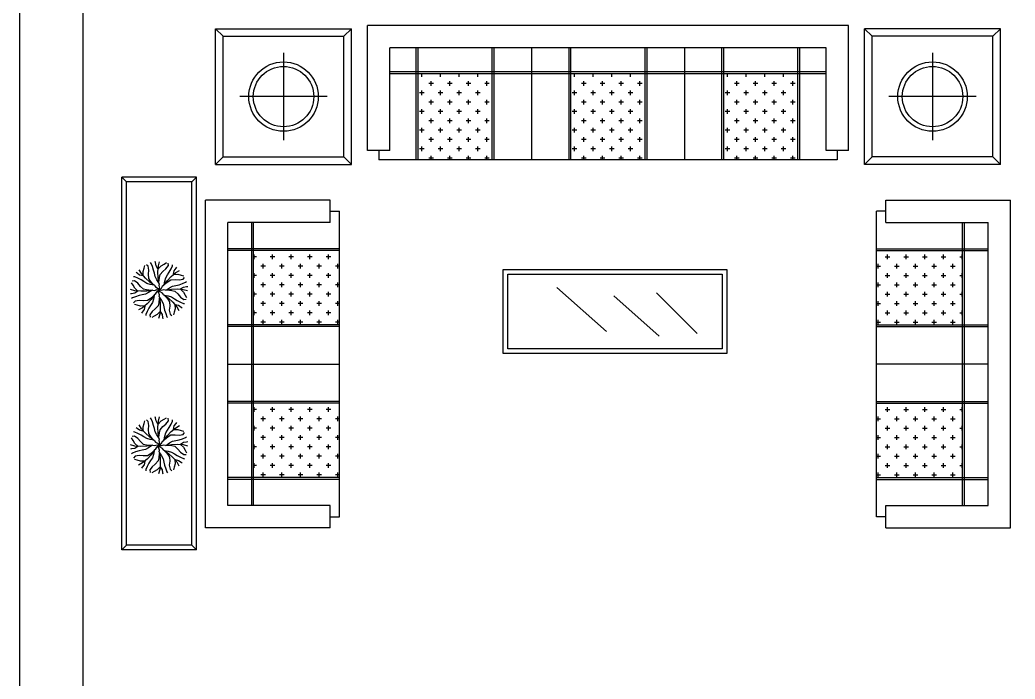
# Model space of a CAD drawing. Header units: inches. Extents: x 10.1 to 52.6, y 12.1 to 36.9.
# Drawn here: x 31.62 to 36.96, y 24.98 to 28.52 of the extents above; entities that cross this region are included whole.
import ezdxf

# ---------------------------------------------------------------- set-up
doc = ezdxf.new("R2010")
doc.units = ezdxf.units.IN
doc.header["$MEASUREMENT"] = 0
for name, color, linetype in [('02', 2, 'Continuous'), ('4', 4, 'Continuous'), ('kadrbm', 4, 'Continuous')]:
    doc.layers.add(name, color=color, linetype=linetype)

# ---------------------------------------------------------------- blocks, each defined once
blk = doc.blocks.new('kadrbm')
at = {"layer": 'kadrbm', "color": 4}
blk.add_lwpolyline([(0, 0), (0, 24.7972), (21, 24.7972), (21, 0), (0, 0)], close=True, dxfattribs=at)
blk.add_lwpolyline([(20.6631, 0.3257), (20.6631, 24.4603), (0.3369, 24.4603), (0.3369, 0.3257), (20.6631, 0.3257)], dxfattribs=at)

msp = doc.modelspace()

# ---------------------------------------------------------------- linework, layer by layer
at = {"layer": '02'}
for p, q in [((32.7116, 28.4358), (32.6711, 28.4763)), ((33.4001, 28.4763), (33.3596, 28.4358)), ((36.1531, 28.4763), (36.1936, 28.4358)), ((36.8416, 28.4358), (36.8821, 28.4763)), ((32.7116, 27.7878), (32.7116, 28.4358)), ((32.7116, 28.4358), (33.3596, 28.4358)), ((33.3596, 27.7878), (33.3596, 28.4358)), ((36.1936, 27.7878), (36.1936, 28.4358)), ((36.8416, 28.4358), (36.1936, 28.4358)), ((36.8416, 27.7878), (36.8416, 28.4358)), ((33.7474, 27.7732), (33.7474, 28.3732)), ((33.7574, 27.7732), (33.7574, 28.3732)), ((34.1558, 27.7732), (34.1558, 28.3732)), ((34.1658, 27.7732), (34.1658, 28.3732)), ((34.3666, 28.3732), (34.3666, 27.7732)), ((34.5674, 27.7732), (34.5674, 28.3732)), ((34.5774, 27.7732), (34.5774, 28.3732)), ((34.9758, 27.7732), (34.9758, 28.3732)), ((34.9858, 27.7732), (34.9858, 28.3732)), ((35.1866, 28.3732), (35.1866, 27.7732)), ((35.3874, 27.7732), (35.3874, 28.3732)), ((35.3974, 27.7732), (35.3974, 28.3732)), ((35.7958, 27.7732), (35.7958, 28.3732)), ((35.8058, 27.7732), (35.8058, 28.3732)), ((33.0356, 28.3464), (33.0356, 27.8772)), ((36.5176, 28.3464), (36.5176, 27.8772)), ((35.9466, 28.2447), (33.6066, 28.2447)), ((35.9466, 28.2347), (33.6066, 28.2347)), ((33.7773, 28.219), (33.7773, 28.2347)), ((33.8273, 28.169), (33.8273, 28.194)), ((33.8773, 28.219), (33.8773, 28.2347)), ((33.9273, 28.169), (33.9273, 28.194)), ((33.9773, 28.219), (33.9773, 28.2347)), ((34.0273, 28.169), (34.0273, 28.194)), ((34.0773, 28.219), (34.0773, 28.2347)), ((34.1273, 28.169), (34.1273, 28.194)), ((34.5973, 28.219), (34.5973, 28.2347)), ((34.6473, 28.169), (34.6473, 28.194)), ((34.6973, 28.219), (34.6973, 28.2347)), ((34.7473, 28.169), (34.7473, 28.194)), ((34.7973, 28.219), (34.7973, 28.2347)), ((34.8473, 28.169), (34.8473, 28.194)), ((34.8973, 28.219), (34.8973, 28.2347)), ((34.9473, 28.169), (34.9473, 28.194)), ((35.4173, 28.219), (35.4173, 28.2347)), ((35.4673, 28.169), (35.4673, 28.194)), ((35.5173, 28.219), (35.5173, 28.2347)), ((35.5673, 28.169), (35.5673, 28.194)), ((35.6173, 28.219), (35.6173, 28.2347)), ((35.6673, 28.169), (35.6673, 28.194)), ((35.7173, 28.219), (35.7173, 28.2347)), ((35.7673, 28.169), (35.7673, 28.194)), ((33.7773, 28.119), (33.7773, 28.144)), ((33.8398, 28.1815), (33.8148, 28.1815)), ((33.8773, 28.119), (33.8773, 28.144)), ((33.9398, 28.1815), (33.9148, 28.1815)), ((33.9773, 28.119), (33.9773, 28.144)), ((34.0398, 28.1815), (34.0148, 28.1815)), ((34.0773, 28.119), (34.0773, 28.144)), ((34.1398, 28.1815), (34.1148, 28.1815)), ((34.5973, 28.119), (34.5973, 28.144)), ((34.6598, 28.1815), (34.6348, 28.1815)), ((34.6973, 28.119), (34.6973, 28.144)), ((34.7598, 28.1815), (34.7348, 28.1815)), ((34.7973, 28.119), (34.7973, 28.144)), ((34.8598, 28.1815), (34.8348, 28.1815)), ((34.8973, 28.119), (34.8973, 28.144)), ((34.9598, 28.1815), (34.9348, 28.1815)), ((35.4173, 28.119), (35.4173, 28.144)), ((35.4798, 28.1815), (35.4548, 28.1815)), ((35.5173, 28.119), (35.5173, 28.144)), ((35.5798, 28.1815), (35.5548, 28.1815)), ((35.6173, 28.119), (35.6173, 28.144)), ((35.6798, 28.1815), (35.6548, 28.1815)), ((35.7173, 28.119), (35.7173, 28.144)), ((35.7798, 28.1815), (35.7548, 28.1815)), ((33.2702, 28.1118), (32.801, 28.1118)), ((33.7898, 28.1315), (33.7648, 28.1315)), ((33.8273, 28.069), (33.8273, 28.094)), ((33.8898, 28.1315), (33.8648, 28.1315)), ((33.9273, 28.069), (33.9273, 28.094)), ((33.9898, 28.1315), (33.9648, 28.1315)), ((34.0273, 28.069), (34.0273, 28.094)), ((34.0898, 28.1315), (34.0648, 28.1315)), ((34.1273, 28.069), (34.1273, 28.094)), ((34.6098, 28.1315), (34.5848, 28.1315)), ((34.6473, 28.069), (34.6473, 28.094)), ((34.7098, 28.1315), (34.6848, 28.1315)), ((34.7473, 28.069), (34.7473, 28.094)), ((34.8098, 28.1315), (34.7848, 28.1315)), ((34.8473, 28.069), (34.8473, 28.094)), ((34.9098, 28.1315), (34.8848, 28.1315)), ((34.9473, 28.069), (34.9473, 28.094)), ((35.4298, 28.1315), (35.4048, 28.1315)), ((35.4673, 28.069), (35.4673, 28.094)), ((35.5298, 28.1315), (35.5048, 28.1315)), ((35.5673, 28.069), (35.5673, 28.094)), ((35.6298, 28.1315), (35.6048, 28.1315)), ((35.6673, 28.069), (35.6673, 28.094)), ((35.7298, 28.1315), (35.7048, 28.1315)), ((35.7673, 28.069), (35.7673, 28.094)), ((36.7522, 28.1118), (36.283, 28.1118)), ((33.7898, 28.0315), (33.7648, 28.0315)), ((33.7773, 28.019), (33.7773, 28.044)), ((33.8398, 28.0815), (33.8148, 28.0815)), ((33.8898, 28.0315), (33.8648, 28.0315)), ((33.8773, 28.019), (33.8773, 28.044)), ((33.9398, 28.0815), (33.9148, 28.0815)), ((33.9898, 28.0315), (33.9648, 28.0315)), ((33.9773, 28.019), (33.9773, 28.044)), ((34.0398, 28.0815), (34.0148, 28.0815)), ((34.0898, 28.0315), (34.0648, 28.0315)), ((34.0773, 28.019), (34.0773, 28.044)), ((34.1398, 28.0815), (34.1148, 28.0815)), ((34.6098, 28.0315), (34.5848, 28.0315)), ((34.5973, 28.019), (34.5973, 28.044)), ((34.6598, 28.0815), (34.6348, 28.0815)), ((34.7098, 28.0315), (34.6848, 28.0315)), ((34.6973, 28.019), (34.6973, 28.044)), ((34.7598, 28.0815), (34.7348, 28.0815)), ((34.8098, 28.0315), (34.7848, 28.0315)), ((34.7973, 28.019), (34.7973, 28.044)), ((34.8598, 28.0815), (34.8348, 28.0815)), ((34.9098, 28.0315), (34.8848, 28.0315)), ((34.8973, 28.019), (34.8973, 28.044)), ((34.9598, 28.0815), (34.9348, 28.0815)), ((35.4298, 28.0315), (35.4048, 28.0315)), ((35.4173, 28.019), (35.4173, 28.044)), ((35.4798, 28.0815), (35.4548, 28.0815)), ((35.5298, 28.0315), (35.5048, 28.0315)), ((35.5173, 28.019), (35.5173, 28.044)), ((35.5798, 28.0815), (35.5548, 28.0815)), ((35.6298, 28.0315), (35.6048, 28.0315)), ((35.6173, 28.019), (35.6173, 28.044)), ((35.6798, 28.0815), (35.6548, 28.0815)), ((35.7298, 28.0315), (35.7048, 28.0315)), ((35.7173, 28.019), (35.7173, 28.044)), ((35.7798, 28.0815), (35.7548, 28.0815)), ((33.8398, 27.9815), (33.8148, 27.9815)), ((33.8273, 27.969), (33.8273, 27.994)), ((33.9398, 27.9815), (33.9148, 27.9815)), ((33.9273, 27.969), (33.9273, 27.994)), ((34.0398, 27.9815), (34.0148, 27.9815)), ((34.0273, 27.969), (34.0273, 27.994)), ((34.1398, 27.9815), (34.1148, 27.9815)), ((34.1273, 27.969), (34.1273, 27.994)), ((34.6598, 27.9815), (34.6348, 27.9815)), ((34.6473, 27.969), (34.6473, 27.994)), ((34.7598, 27.9815), (34.7348, 27.9815)), ((34.7473, 27.969), (34.7473, 27.994)), ((34.8598, 27.9815), (34.8348, 27.9815)), ((34.8473, 27.969), (34.8473, 27.994)), ((34.9598, 27.9815), (34.9348, 27.9815)), ((34.9473, 27.969), (34.9473, 27.994)), ((35.4798, 27.9815), (35.4548, 27.9815)), ((35.4673, 27.969), (35.4673, 27.994)), ((35.5798, 27.9815), (35.5548, 27.9815)), ((35.5673, 27.969), (35.5673, 27.994)), ((35.6798, 27.9815), (35.6548, 27.9815)), ((35.6673, 27.969), (35.6673, 27.994)), ((35.7798, 27.9815), (35.7548, 27.9815)), ((35.7673, 27.969), (35.7673, 27.994)), ((33.7898, 27.9315), (33.7648, 27.9315)), ((33.7773, 27.919), (33.7773, 27.944)), ((33.8898, 27.9315), (33.8648, 27.9315)), ((33.8773, 27.919), (33.8773, 27.944)), ((33.9898, 27.9315), (33.9648, 27.9315)), ((33.9773, 27.919), (33.9773, 27.944)), ((34.0898, 27.9315), (34.0648, 27.9315)), ((34.0773, 27.919), (34.0773, 27.944)), ((34.6098, 27.9315), (34.5848, 27.9315)), ((34.5973, 27.919), (34.5973, 27.944)), ((34.7098, 27.9315), (34.6848, 27.9315)), ((34.6973, 27.919), (34.6973, 27.944)), ((34.8098, 27.9315), (34.7848, 27.9315)), ((34.7973, 27.919), (34.7973, 27.944)), ((34.9098, 27.9315), (34.8848, 27.9315)), ((34.8973, 27.919), (34.8973, 27.944)), ((35.4298, 27.9315), (35.4048, 27.9315)), ((35.4173, 27.919), (35.4173, 27.944)), ((35.5298, 27.9315), (35.5048, 27.9315)), ((35.5173, 27.919), (35.5173, 27.944)), ((35.6298, 27.9315), (35.6048, 27.9315)), ((35.6173, 27.919), (35.6173, 27.944)), ((35.7298, 27.9315), (35.7048, 27.9315)), ((35.7173, 27.919), (35.7173, 27.944)), ((33.8398, 27.8815), (33.8148, 27.8815)), ((33.8273, 27.869), (33.8273, 27.894)), ((33.9398, 27.8815), (33.9148, 27.8815)), ((33.9273, 27.869), (33.9273, 27.894)), ((34.0398, 27.8815), (34.0148, 27.8815)), ((34.0273, 27.869), (34.0273, 27.894)), ((34.1398, 27.8815), (34.1148, 27.8815)), ((34.1273, 27.869), (34.1273, 27.894)), ((34.6598, 27.8815), (34.6348, 27.8815)), ((34.6473, 27.869), (34.6473, 27.894)), ((34.7598, 27.8815), (34.7348, 27.8815)), ((34.7473, 27.869), (34.7473, 27.894)), ((34.8598, 27.8815), (34.8348, 27.8815)), ((34.8473, 27.869), (34.8473, 27.894)), ((34.9598, 27.8815), (34.9348, 27.8815)), ((34.9473, 27.869), (34.9473, 27.894)), ((35.4798, 27.8815), (35.4548, 27.8815)), ((35.4673, 27.869), (35.4673, 27.894)), ((35.5798, 27.8815), (35.5548, 27.8815)), ((35.5673, 27.869), (35.5673, 27.894)), ((35.6798, 27.8815), (35.6548, 27.8815)), ((35.6673, 27.869), (35.6673, 27.894)), ((35.7798, 27.8815), (35.7548, 27.8815)), ((35.7673, 27.869), (35.7673, 27.894)), ((33.7898, 27.8315), (33.7648, 27.8315)), ((33.7773, 27.819), (33.7773, 27.844)), ((33.8898, 27.8315), (33.8648, 27.8315)), ((33.8773, 27.819), (33.8773, 27.844)), ((33.9898, 27.8315), (33.9648, 27.8315)), ((33.9773, 27.819), (33.9773, 27.844)), ((34.0898, 27.8315), (34.0648, 27.8315)), ((34.0773, 27.819), (34.0773, 27.844)), ((34.6098, 27.8315), (34.5848, 27.8315)), ((34.5973, 27.819), (34.5973, 27.844)), ((34.7098, 27.8315), (34.6848, 27.8315)), ((34.6973, 27.819), (34.6973, 27.844)), ((34.8098, 27.8315), (34.7848, 27.8315)), ((34.7973, 27.819), (34.7973, 27.844)), ((34.9098, 27.8315), (34.8848, 27.8315)), ((34.8973, 27.819), (34.8973, 27.844)), ((35.4298, 27.8315), (35.4048, 27.8315)), ((35.4173, 27.819), (35.4173, 27.844)), ((35.5298, 27.8315), (35.5048, 27.8315)), ((35.5173, 27.819), (35.5173, 27.844)), ((35.6298, 27.8315), (35.6048, 27.8315)), ((35.6173, 27.819), (35.6173, 27.844)), ((35.7298, 27.8315), (35.7048, 27.8315)), ((35.7173, 27.819), (35.7173, 27.844)), ((32.7116, 27.7878), (32.6711, 27.7473)), ((32.7116, 27.7878), (33.3596, 27.7878)), ((33.4001, 27.7473), (33.3596, 27.7878)), ((33.8398, 27.7815), (33.8148, 27.7815)), ((33.8273, 27.7732), (33.8273, 27.794)), ((33.9398, 27.7815), (33.9148, 27.7815)), ((33.9273, 27.7732), (33.9273, 27.794)), ((34.0398, 27.7815), (34.0148, 27.7815)), ((34.0273, 27.7732), (34.0273, 27.794)), ((34.1398, 27.7815), (34.1148, 27.7815)), ((34.1273, 27.7732), (34.1273, 27.794)), ((34.6598, 27.7815), (34.6348, 27.7815)), ((34.6473, 27.7732), (34.6473, 27.794)), ((34.7598, 27.7815), (34.7348, 27.7815)), ((34.7473, 27.7732), (34.7473, 27.794)), ((34.8598, 27.7815), (34.8348, 27.7815)), ((34.8473, 27.7732), (34.8473, 27.794)), ((34.9598, 27.7815), (34.9348, 27.7815)), ((34.9473, 27.7732), (34.9473, 27.794)), ((35.4798, 27.7815), (35.4548, 27.7815)), ((35.4673, 27.7732), (35.4673, 27.794)), ((35.5798, 27.7815), (35.5548, 27.7815)), ((35.5673, 27.7732), (35.5673, 27.794)), ((35.6798, 27.7815), (35.6548, 27.7815)), ((35.6673, 27.7732), (35.6673, 27.794)), ((35.7798, 27.7815), (35.7548, 27.7815)), ((35.7673, 27.7732), (35.7673, 27.794)), ((36.1531, 27.7473), (36.1936, 27.7878)), ((36.8416, 27.7878), (36.1936, 27.7878)), ((36.8416, 27.7878), (36.8821, 27.7473)), ((32.1938, 27.6538), (32.1688, 27.6788)), ((32.5438, 27.6538), (32.5688, 27.6788)), ((32.5438, 27.6538), (32.1938, 27.6538)), ((32.1938, 25.7038), (32.1938, 27.6538)), ((32.5438, 25.7038), (32.5438, 27.6538)), ((32.8649, 25.9161), (32.8649, 27.4361)), ((32.8749, 25.9161), (32.8749, 27.4361)), ((36.6783, 25.9161), (36.6783, 27.4361)), ((36.6883, 25.9161), (36.6883, 27.4361)), ((33.3364, 27.2953), (32.7364, 27.2953)), ((33.3364, 27.2853), (32.7364, 27.2853)), ((36.2168, 27.2953), (36.8168, 27.2953)), ((36.2168, 27.2853), (36.8168, 27.2853)), ((32.8898, 27.2515), (32.8749, 27.2515)), ((32.8773, 27.239), (32.8773, 27.264)), ((32.9898, 27.2515), (32.9648, 27.2515)), ((32.9773, 27.239), (32.9773, 27.264)), ((33.0898, 27.2515), (33.0648, 27.2515)), ((33.0773, 27.239), (33.0773, 27.264)), ((33.1898, 27.2515), (33.1648, 27.2515)), ((33.1773, 27.239), (33.1773, 27.264)), ((33.2898, 27.2515), (33.2648, 27.2515)), ((33.2773, 27.239), (33.2773, 27.264)), ((36.2634, 27.2515), (36.2884, 27.2515)), ((36.2759, 27.239), (36.2759, 27.264)), ((36.3634, 27.2515), (36.3884, 27.2515)), ((36.3759, 27.239), (36.3759, 27.264)), ((36.4634, 27.2515), (36.4884, 27.2515)), ((36.4759, 27.239), (36.4759, 27.264)), ((36.5634, 27.2515), (36.5884, 27.2515)), ((36.5759, 27.239), (36.5759, 27.264)), ((36.6634, 27.2515), (36.6783, 27.2515)), ((36.6759, 27.239), (36.6759, 27.264)), ((32.2737, 27.162), (32.2619, 27.1826)), ((32.2827, 27.1727), (32.2881, 27.1907)), ((32.2881, 27.1907), (32.2916, 27.2051)), ((32.3097, 27.2015), (32.2997, 27.2096)), ((32.3132, 27.18), (32.3097, 27.2015)), ((32.3114, 27.1583), (32.3132, 27.18)), ((32.3261, 27.2153), (32.3223, 27.2205)), ((32.3325, 27.1989), (32.3261, 27.2153)), ((32.3388, 27.1798), (32.3325, 27.1989)), ((32.3426, 27.1632), (32.3388, 27.1798)), ((32.3491, 27.2205), (32.3478, 27.2268)), ((32.3516, 27.2039), (32.3491, 27.2205)), ((32.3617, 27.1874), (32.3516, 27.2039)), ((32.3617, 27.1708), (32.3643, 27.2027)), ((32.363, 27.1874), (32.3783, 27.2039)), ((32.3643, 27.2027), (32.3707, 27.2256)), ((32.3783, 27.2039), (32.3949, 27.2128)), ((32.3884, 27.1734), (32.405, 27.1874)), ((32.3949, 27.2128), (32.4075, 27.2205)), ((32.405, 27.1874), (32.4178, 27.2052)), ((32.4178, 27.2052), (32.4165, 27.2179)), ((32.423, 27.1692), (32.432, 27.1872)), ((32.432, 27.1872), (32.4392, 27.2033)), ((32.4392, 27.2033), (32.4401, 27.2096)), ((32.4446, 27.1584), (32.4491, 27.1772)), ((32.4491, 27.1772), (32.459, 27.1907)), ((32.4572, 27.1673), (32.4779, 27.1791)), ((32.459, 27.1907), (32.4625, 27.1961)), ((32.9398, 27.2015), (32.9148, 27.2015)), ((32.9273, 27.189), (32.9273, 27.214)), ((33.0398, 27.2015), (33.0148, 27.2015)), ((33.0273, 27.189), (33.0273, 27.214)), ((33.1398, 27.2015), (33.1148, 27.2015)), ((33.1273, 27.189), (33.1273, 27.214)), ((33.2398, 27.2015), (33.2148, 27.2015)), ((33.2273, 27.189), (33.2273, 27.214)), ((33.3364, 27.2015), (33.3148, 27.2015)), ((33.3273, 27.189), (33.3273, 27.214)), ((34.2138, 26.7334), (34.2138, 27.1834)), ((34.2138, 27.1834), (35.4138, 27.1834)), ((35.4138, 27.1834), (35.4138, 26.7334)), ((36.2168, 27.2015), (36.2384, 27.2015)), ((36.2259, 27.189), (36.2259, 27.214)), ((36.3134, 27.2015), (36.3384, 27.2015)), ((36.3259, 27.189), (36.3259, 27.214)), ((36.4134, 27.2015), (36.4384, 27.2015)), ((36.4259, 27.189), (36.4259, 27.214)), ((36.5134, 27.2015), (36.5384, 27.2015)), ((36.5259, 27.189), (36.5259, 27.214)), ((36.6134, 27.2015), (36.6384, 27.2015)), ((36.6259, 27.189), (36.6259, 27.214)), ((32.2377, 27.1439), (32.2314, 27.1449)), ((32.2538, 27.1368), (32.2377, 27.1439)), ((32.2503, 27.1638), (32.2449, 27.1673)), ((32.2638, 27.1538), (32.2503, 27.1638)), ((32.2718, 27.1278), (32.2538, 27.1368)), ((32.2826, 27.1493), (32.2638, 27.1538)), ((32.2862, 27.1187), (32.2718, 27.1278)), ((32.2943, 27.1376), (32.2737, 27.162)), ((32.2835, 27.1503), (32.2827, 27.1727)), ((32.3177, 27.116), (32.2943, 27.1376)), ((32.3123, 27.1359), (32.3114, 27.1583)), ((32.3213, 27.1214), (32.3123, 27.1359)), ((32.3465, 27.1454), (32.3426, 27.1632)), ((32.3554, 27.1289), (32.3465, 27.1454)), ((32.3668, 27.1123), (32.3554, 27.1289)), ((32.363, 27.139), (32.3617, 27.1708)), ((32.3681, 27.1072), (32.363, 27.139)), ((32.3669, 27.116), (32.3694, 27.1403)), ((32.3694, 27.1403), (32.3732, 27.1569)), ((32.3732, 27.1569), (32.3884, 27.1734)), ((32.3987, 27.1215), (32.4041, 27.1395)), ((32.4041, 27.1395), (32.414, 27.1548)), ((32.4113, 27.1232), (32.4329, 27.1467)), ((32.414, 27.1548), (32.423, 27.1692)), ((32.4167, 27.1197), (32.4311, 27.1287)), ((32.4311, 27.1287), (32.4535, 27.1296)), ((32.4329, 27.1467), (32.4572, 27.1673)), ((32.4455, 27.1575), (32.468, 27.1583)), ((32.4535, 27.1296), (32.4752, 27.1278)), ((32.468, 27.1583), (32.486, 27.1529)), ((32.4752, 27.1278), (32.4968, 27.1313)), ((32.486, 27.1529), (32.5003, 27.1494)), ((32.4968, 27.1313), (32.5049, 27.1413)), ((32.8898, 27.1515), (32.8749, 27.1515)), ((32.8773, 27.139), (32.8773, 27.164)), ((32.9898, 27.1515), (32.9648, 27.1515)), ((32.9773, 27.139), (32.9773, 27.164)), ((33.0898, 27.1515), (33.0648, 27.1515)), ((33.0773, 27.139), (33.0773, 27.164)), ((33.1898, 27.1515), (33.1648, 27.1515)), ((33.1773, 27.139), (33.1773, 27.164)), ((33.2898, 27.1515), (33.2648, 27.1515)), ((33.2773, 27.139), (33.2773, 27.164)), ((34.2388, 26.7584), (34.2388, 27.1584)), ((34.2388, 27.1584), (35.3888, 27.1584)), ((35.3888, 27.1584), (35.3888, 26.7584)), ((36.2634, 27.1515), (36.2884, 27.1515)), ((36.2759, 27.139), (36.2759, 27.164)), ((36.3634, 27.1515), (36.3884, 27.1515)), ((36.3759, 27.139), (36.3759, 27.164)), ((36.4634, 27.1515), (36.4884, 27.1515)), ((36.4759, 27.139), (36.4759, 27.164)), ((36.5634, 27.1515), (36.5884, 27.1515)), ((36.5759, 27.139), (36.5759, 27.164)), ((36.6634, 27.1515), (36.6783, 27.1515)), ((36.6759, 27.139), (36.6759, 27.164)), ((32.2383, 27.0691), (32.2154, 27.0754)), ((32.2282, 27.0996), (32.2205, 27.1123)), ((32.2358, 27.1225), (32.2231, 27.1212)), ((32.2371, 27.0831), (32.2282, 27.0996)), ((32.2536, 27.1098), (32.2358, 27.1225)), ((32.2536, 27.0678), (32.2371, 27.0831)), ((32.2676, 27.0932), (32.2536, 27.1098)), ((32.2841, 27.0779), (32.2676, 27.0932)), ((32.3007, 27.0741), (32.2841, 27.0779)), ((32.3015, 27.1089), (32.2862, 27.1187)), ((32.325, 27.0716), (32.3007, 27.0741)), ((32.3195, 27.1035), (32.3015, 27.1089)), ((32.3338, 27.0729), (32.302, 27.0678)), ((32.3287, 27.0716), (32.3121, 27.0602)), ((32.3439, 27.0972), (32.3177, 27.116)), ((32.3393, 27.0999), (32.3195, 27.1035)), ((32.3367, 27.1025), (32.3213, 27.1214)), ((32.3338, 27.0729), (32.3427, 27.0716)), ((32.3427, 27.0716), (32.3579, 27.0754)), ((32.3439, 27.0972), (32.3492, 27.09)), ((32.3492, 27.09), (32.3627, 27.0819)), ((32.3579, 27.0754), (32.3681, 27.0729)), ((32.3591, 27.0675), (32.3771, 27.0783)), ((32.3627, 27.0819), (32.3681, 27.0729)), ((32.3656, 27.0627), (32.3681, 27.0729)), ((32.3681, 27.1072), (32.3668, 27.0983)), ((32.3668, 27.0983), (32.3707, 27.0831)), ((32.3707, 27.0831), (32.3681, 27.0729)), ((32.3735, 27.0639), (32.3681, 27.0729)), ((32.3783, 27.0703), (32.3681, 27.0729)), ((32.3852, 27.0918), (32.3771, 27.0783)), ((32.3936, 27.0742), (32.3783, 27.0703)), ((32.3924, 27.0971), (32.3852, 27.0918)), ((32.3924, 27.0971), (32.4113, 27.1232)), ((32.4024, 27.0729), (32.3936, 27.0742)), ((32.3951, 27.1017), (32.3987, 27.1215)), ((32.3978, 27.1043), (32.4167, 27.1197)), ((32.4024, 27.0729), (32.4343, 27.078)), ((32.4075, 27.0742), (32.4241, 27.0856)), ((32.4113, 27.0741), (32.4356, 27.0716)), ((32.4241, 27.0856), (32.4407, 27.0945)), ((32.4343, 27.078), (32.4661, 27.0793)), ((32.4356, 27.0716), (32.4521, 27.0678)), ((32.4407, 27.0945), (32.4585, 27.0984)), ((32.4585, 27.0984), (32.475, 27.1022)), ((32.4661, 27.0793), (32.4979, 27.0767)), ((32.475, 27.1022), (32.4941, 27.1085)), ((32.4826, 27.0793), (32.4991, 27.0894)), ((32.4826, 27.078), (32.4991, 27.0627)), ((32.4941, 27.1085), (32.5106, 27.1148)), ((32.4979, 27.0767), (32.5208, 27.0703)), ((32.4991, 27.0894), (32.5157, 27.0919)), ((32.5106, 27.1148), (32.5157, 27.1187)), ((32.5157, 27.0919), (32.522, 27.0932)), ((32.9398, 27.1015), (32.9148, 27.1015)), ((32.9273, 27.089), (32.9273, 27.114)), ((33.0398, 27.1015), (33.0148, 27.1015)), ((33.0273, 27.089), (33.0273, 27.114)), ((33.1398, 27.1015), (33.1148, 27.1015)), ((33.1273, 27.089), (33.1273, 27.114)), ((33.2398, 27.1015), (33.2148, 27.1015)), ((33.2273, 27.089), (33.2273, 27.114)), ((33.3364, 27.1015), (33.3148, 27.1015)), ((33.3273, 27.089), (33.3273, 27.114)), ((34.7677, 26.851), (34.5022, 27.0872)), ((36.2168, 27.1015), (36.2384, 27.1015)), ((36.2259, 27.089), (36.2259, 27.114)), ((36.3134, 27.1015), (36.3384, 27.1015)), ((36.3259, 27.089), (36.3259, 27.114)), ((36.4134, 27.1015), (36.4384, 27.1015)), ((36.4259, 27.089), (36.4259, 27.114)), ((36.5134, 27.1015), (36.5384, 27.1015)), ((36.5259, 27.089), (36.5259, 27.114)), ((36.6134, 27.1015), (36.6384, 27.1015)), ((36.6259, 27.089), (36.6259, 27.114)), ((32.2205, 27.0538), (32.2142, 27.0525)), ((32.2371, 27.0563), (32.2205, 27.0538)), ((32.2257, 27.0309), (32.2205, 27.0271)), ((32.2421, 27.0372), (32.2257, 27.0309)), ((32.2536, 27.0665), (32.2371, 27.0563)), ((32.2701, 27.0665), (32.2383, 27.0691)), ((32.261, 27.018), (32.2394, 27.0144)), ((32.2612, 27.0436), (32.2421, 27.0372)), ((32.2827, 27.0162), (32.261, 27.018)), ((32.2778, 27.0474), (32.2612, 27.0436)), ((32.302, 27.0678), (32.2701, 27.0665)), ((32.2956, 27.0512), (32.2778, 27.0474)), ((32.3051, 27.0171), (32.2827, 27.0162)), ((32.3121, 27.0602), (32.2956, 27.0512)), ((32.3249, 27.0225), (32.3034, 26.9991)), ((32.3195, 27.0261), (32.3051, 27.0171)), ((32.3385, 27.0415), (32.3195, 27.0261)), ((32.3438, 27.0486), (32.3249, 27.0225)), ((32.3375, 27.0243), (32.3321, 27.0063)), ((32.3411, 27.0441), (32.3375, 27.0243)), ((32.3438, 27.0486), (32.351, 27.054)), ((32.351, 27.054), (32.3591, 27.0675)), ((32.3694, 27.0474), (32.3656, 27.0627)), ((32.3693, 27.0297), (32.3669, 27.0054)), ((32.3681, 27.0386), (32.3694, 27.0474)), ((32.3681, 27.0386), (32.3732, 27.0067)), ((32.3694, 27.0335), (32.3808, 27.0169)), ((32.387, 27.0558), (32.3735, 27.0639)), ((32.3808, 27.0169), (32.3898, 27.0003)), ((32.3924, 27.0486), (32.387, 27.0558)), ((32.3924, 27.0486), (32.4185, 27.0297)), ((32.3969, 27.0459), (32.4167, 27.0423)), ((32.3995, 27.0432), (32.4149, 27.0243)), ((32.4149, 27.0243), (32.4239, 27.0099)), ((32.4167, 27.0423), (32.4347, 27.0369)), ((32.4185, 27.0297), (32.4419, 27.0081)), ((32.4347, 27.0369), (32.45, 27.027)), ((32.45, 27.027), (32.4644, 27.018)), ((32.4521, 27.0678), (32.4686, 27.0525)), ((32.4644, 27.018), (32.4824, 27.009)), ((32.4686, 27.0525), (32.4826, 27.036)), ((32.4826, 27.036), (32.5004, 27.0232)), ((32.4991, 27.0627), (32.5081, 27.0461)), ((32.5004, 27.0232), (32.5132, 27.0245)), ((32.5081, 27.0461), (32.5157, 27.0335)), ((32.8898, 27.0515), (32.8749, 27.0515)), ((32.8773, 27.039), (32.8773, 27.064)), ((32.9898, 27.0515), (32.9648, 27.0515)), ((32.9773, 27.039), (32.9773, 27.064)), ((33.0898, 27.0515), (33.0648, 27.0515)), ((33.0773, 27.039), (33.0773, 27.064)), ((33.1898, 27.0515), (33.1648, 27.0515)), ((33.1773, 27.039), (33.1773, 27.064)), ((33.2898, 27.0515), (33.2648, 27.0515)), ((33.2773, 27.039), (33.2773, 27.064)), ((35.0516, 26.8252), (34.8082, 27.0429)), ((35.2544, 26.8399), (35.0368, 27.0576)), ((36.2634, 27.0515), (36.2884, 27.0515)), ((36.2759, 27.039), (36.2759, 27.064)), ((36.3634, 27.0515), (36.3884, 27.0515)), ((36.3759, 27.039), (36.3759, 27.064)), ((36.4634, 27.0515), (36.4884, 27.0515)), ((36.4759, 27.039), (36.4759, 27.064)), ((36.5634, 27.0515), (36.5884, 27.0515)), ((36.5759, 27.039), (36.5759, 27.064)), ((36.6634, 27.0515), (36.6783, 27.0515)), ((36.6759, 27.039), (36.6759, 27.064)), ((32.2394, 27.0144), (32.2313, 27.0045)), ((32.2502, 26.9928), (32.2359, 26.9964)), ((32.2683, 26.9874), (32.2502, 26.9928)), ((32.279, 26.9784), (32.2583, 26.9667)), ((32.2907, 26.9883), (32.2683, 26.9874)), ((32.2872, 26.9685), (32.2772, 26.955)), ((32.3034, 26.9991), (32.279, 26.9784)), ((32.2916, 26.9874), (32.2872, 26.9685)), ((32.3132, 26.9766), (32.3042, 26.9586)), ((32.3223, 26.991), (32.3132, 26.9766)), ((32.3321, 27.0063), (32.3223, 26.991)), ((32.3478, 26.9724), (32.3312, 26.9583)), ((32.3631, 26.9889), (32.3478, 26.9724)), ((32.3669, 27.0054), (32.3631, 26.9889)), ((32.3745, 26.9749), (32.3719, 26.9431)), ((32.3732, 27.0067), (32.3745, 26.9749)), ((32.3898, 27.0003), (32.3936, 26.9825)), ((32.3936, 26.9825), (32.3974, 26.966)), ((32.3974, 26.966), (32.4037, 26.9469)), ((32.4248, 26.9874), (32.423, 26.9658)), ((32.423, 26.9658), (32.4266, 26.9442)), ((32.4239, 27.0099), (32.4248, 26.9874)), ((32.4419, 27.0081), (32.4626, 26.9838)), ((32.4536, 26.973), (32.4482, 26.955)), ((32.4527, 26.9955), (32.4536, 26.973)), ((32.4536, 26.9964), (32.4725, 26.9919)), ((32.4626, 26.9838), (32.4743, 26.9631)), ((32.4725, 26.9919), (32.4859, 26.982)), ((32.4824, 27.009), (32.4985, 27.0018)), ((32.4859, 26.982), (32.4913, 26.9784)), ((32.4985, 27.0018), (32.5048, 27.0009)), ((32.8773, 26.939), (32.8773, 26.964)), ((32.9398, 27.0015), (32.9148, 27.0015)), ((32.9273, 26.989), (32.9273, 27.014)), ((32.9773, 26.939), (32.9773, 26.964)), ((33.0398, 27.0015), (33.0148, 27.0015)), ((33.0273, 26.989), (33.0273, 27.014)), ((33.0773, 26.939), (33.0773, 26.964)), ((33.1398, 27.0015), (33.1148, 27.0015)), ((33.1273, 26.989), (33.1273, 27.014)), ((33.1773, 26.939), (33.1773, 26.964)), ((33.2398, 27.0015), (33.2148, 27.0015)), ((33.2273, 26.989), (33.2273, 27.014)), ((33.2773, 26.939), (33.2773, 26.964)), ((33.3364, 27.0015), (33.3148, 27.0015)), ((33.3273, 26.989), (33.3273, 27.014)), ((36.2168, 27.0015), (36.2384, 27.0015)), ((36.2259, 26.989), (36.2259, 27.014)), ((36.2759, 26.939), (36.2759, 26.964)), ((36.3134, 27.0015), (36.3384, 27.0015)), ((36.3259, 26.989), (36.3259, 27.014)), ((36.3759, 26.939), (36.3759, 26.964)), ((36.4134, 27.0015), (36.4384, 27.0015)), ((36.4259, 26.989), (36.4259, 27.014)), ((36.4759, 26.939), (36.4759, 26.964)), ((36.5134, 27.0015), (36.5384, 27.0015)), ((36.5259, 26.989), (36.5259, 27.014)), ((36.5759, 26.939), (36.5759, 26.964)), ((36.6134, 27.0015), (36.6384, 27.0015)), ((36.6259, 26.989), (36.6259, 27.014)), ((36.6759, 26.939), (36.6759, 26.964)), ((32.2772, 26.955), (32.2737, 26.9496)), ((32.2971, 26.9425), (32.2961, 26.9362)), ((32.3042, 26.9586), (32.2971, 26.9425)), ((32.3312, 26.9583), (32.3185, 26.9406)), ((32.3185, 26.9406), (32.3198, 26.9278)), ((32.3414, 26.9329), (32.3287, 26.9253)), ((32.3579, 26.9419), (32.3414, 26.9329)), ((32.3732, 26.9583), (32.3579, 26.9419)), ((32.3719, 26.9431), (32.3656, 26.9202)), ((32.3745, 26.9583), (32.3847, 26.9419)), ((32.3847, 26.9419), (32.3872, 26.9253)), ((32.3872, 26.9253), (32.3885, 26.919)), ((32.4037, 26.9469), (32.4101, 26.9304)), ((32.4101, 26.9304), (32.4139, 26.9253)), ((32.4266, 26.9442), (32.4365, 26.9361)), ((32.4482, 26.955), (32.4446, 26.9407)), ((32.8898, 26.9515), (32.8749, 26.9515)), ((32.9273, 26.889), (32.9273, 26.914)), ((32.9898, 26.9515), (32.9648, 26.9515)), ((33.0273, 26.889), (33.0273, 26.914)), ((33.0898, 26.9515), (33.0648, 26.9515)), ((33.1273, 26.889), (33.1273, 26.914)), ((33.1898, 26.9515), (33.1648, 26.9515)), ((33.2273, 26.889), (33.2273, 26.914)), ((33.2898, 26.9515), (33.2648, 26.9515)), ((33.3273, 26.889), (33.3273, 26.914)), ((36.2259, 26.889), (36.2259, 26.914)), ((36.2634, 26.9515), (36.2884, 26.9515)), ((36.3259, 26.889), (36.3259, 26.914)), ((36.3634, 26.9515), (36.3884, 26.9515)), ((36.4259, 26.889), (36.4259, 26.914)), ((36.4634, 26.9515), (36.4884, 26.9515)), ((36.5259, 26.889), (36.5259, 26.914)), ((36.5634, 26.9515), (36.5884, 26.9515)), ((36.6259, 26.889), (36.6259, 26.914)), ((36.6634, 26.9515), (36.6783, 26.9515)), ((33.3364, 26.8869), (32.7364, 26.8869)), ((33.3364, 26.8769), (32.7364, 26.8769)), ((32.9398, 26.9015), (32.9148, 26.9015)), ((33.0398, 26.9015), (33.0148, 26.9015)), ((33.1398, 26.9015), (33.1148, 26.9015)), ((33.2398, 26.9015), (33.2148, 26.9015)), ((33.3364, 26.9015), (33.3148, 26.9015)), ((36.2168, 26.9015), (36.2384, 26.9015)), ((36.2168, 26.8869), (36.8168, 26.8869)), ((36.2168, 26.8769), (36.8168, 26.8769)), ((36.3134, 26.9015), (36.3384, 26.9015)), ((36.4134, 26.9015), (36.4384, 26.9015)), ((36.5134, 26.9015), (36.5384, 26.9015)), ((36.6134, 26.9015), (36.6384, 26.9015)), ((35.3888, 26.7584), (34.2388, 26.7584)), ((35.4138, 26.7334), (34.2138, 26.7334)), ((32.7364, 26.6761), (33.3364, 26.6761)), ((36.8168, 26.6761), (36.2168, 26.6761)), ((33.3364, 26.4753), (32.7364, 26.4753)), ((33.3364, 26.4653), (32.7364, 26.4653)), ((32.8898, 26.4315), (32.8749, 26.4315)), ((32.8773, 26.419), (32.8773, 26.444)), ((32.9898, 26.4315), (32.9648, 26.4315)), ((32.9773, 26.419), (32.9773, 26.444)), ((33.0898, 26.4315), (33.0648, 26.4315)), ((33.0773, 26.419), (33.0773, 26.444)), ((33.1898, 26.4315), (33.1648, 26.4315)), ((33.1773, 26.419), (33.1773, 26.444)), ((33.2898, 26.4315), (33.2648, 26.4315)), ((33.2773, 26.419), (33.2773, 26.444)), ((36.2168, 26.4753), (36.8168, 26.4753)), ((36.2168, 26.4653), (36.8168, 26.4653)), ((36.2634, 26.4315), (36.2884, 26.4315)), ((36.2759, 26.419), (36.2759, 26.444)), ((36.3634, 26.4315), (36.3884, 26.4315)), ((36.3759, 26.419), (36.3759, 26.444)), ((36.4634, 26.4315), (36.4884, 26.4315)), ((36.4759, 26.419), (36.4759, 26.444)), ((36.5634, 26.4315), (36.5884, 26.4315)), ((36.5759, 26.419), (36.5759, 26.444)), ((36.6634, 26.4315), (36.6783, 26.4315)), ((36.6759, 26.419), (36.6759, 26.444)), ((32.3097, 26.3682), (32.2997, 26.3763)), ((32.3261, 26.382), (32.3223, 26.3871)), ((32.3325, 26.3655), (32.3261, 26.382)), ((32.3491, 26.3871), (32.3478, 26.3935)), ((32.3516, 26.3706), (32.3491, 26.3871)), ((32.3643, 26.3694), (32.3707, 26.3923)), ((32.3783, 26.3706), (32.3949, 26.3795)), ((32.3949, 26.3795), (32.4075, 26.3871)), ((32.4178, 26.3719), (32.4165, 26.3846)), ((32.4392, 26.37), (32.4401, 26.3763)), ((32.9398, 26.3815), (32.9148, 26.3815)), ((32.9273, 26.369), (32.9273, 26.394)), ((33.0398, 26.3815), (33.0148, 26.3815)), ((33.0273, 26.369), (33.0273, 26.394)), ((33.1398, 26.3815), (33.1148, 26.3815)), ((33.1273, 26.369), (33.1273, 26.394)), ((33.2398, 26.3815), (33.2148, 26.3815)), ((33.2273, 26.369), (33.2273, 26.394)), ((33.3364, 26.3815), (33.3148, 26.3815)), ((33.3273, 26.369), (33.3273, 26.394)), ((36.2168, 26.3815), (36.2384, 26.3815)), ((36.2259, 26.369), (36.2259, 26.394)), ((36.3134, 26.3815), (36.3384, 26.3815)), ((36.3259, 26.369), (36.3259, 26.394)), ((36.4134, 26.3815), (36.4384, 26.3815)), ((36.4259, 26.369), (36.4259, 26.394)), ((36.5134, 26.3815), (36.5384, 26.3815)), ((36.5259, 26.369), (36.5259, 26.394)), ((36.6134, 26.3815), (36.6384, 26.3815)), ((36.6259, 26.369), (36.6259, 26.394)), ((32.2503, 26.3304), (32.2449, 26.334)), ((32.2638, 26.3205), (32.2503, 26.3304)), ((32.2737, 26.3287), (32.2619, 26.3493)), ((32.2943, 26.3043), (32.2737, 26.3287)), ((32.2827, 26.3394), (32.2881, 26.3574)), ((32.2835, 26.317), (32.2827, 26.3394)), ((32.2881, 26.3574), (32.2916, 26.3718)), ((32.3132, 26.3466), (32.3097, 26.3682)), ((32.3114, 26.325), (32.3132, 26.3466)), ((32.3123, 26.3025), (32.3114, 26.325)), ((32.3388, 26.3465), (32.3325, 26.3655)), ((32.3426, 26.3299), (32.3388, 26.3465)), ((32.3465, 26.3121), (32.3426, 26.3299)), ((32.3617, 26.3541), (32.3516, 26.3706)), ((32.3617, 26.3375), (32.3643, 26.3694)), ((32.363, 26.3057), (32.3617, 26.3375)), ((32.363, 26.3541), (32.3783, 26.3706)), ((32.3694, 26.307), (32.3732, 26.3236)), ((32.3732, 26.3236), (32.3884, 26.34)), ((32.3884, 26.34), (32.405, 26.3541)), ((32.405, 26.3541), (32.4178, 26.3719)), ((32.414, 26.3215), (32.423, 26.3359)), ((32.423, 26.3359), (32.432, 26.3538)), ((32.432, 26.3538), (32.4392, 26.37)), ((32.4329, 26.3134), (32.4572, 26.334)), ((32.4446, 26.3251), (32.4491, 26.3439)), ((32.4455, 26.3242), (32.468, 26.325)), ((32.4491, 26.3439), (32.459, 26.3574)), ((32.4572, 26.334), (32.4779, 26.3457)), ((32.459, 26.3574), (32.4625, 26.3628)), ((32.468, 26.325), (32.486, 26.3196)), ((32.8898, 26.3315), (32.8749, 26.3315)), ((32.8773, 26.319), (32.8773, 26.344)), ((32.9898, 26.3315), (32.9648, 26.3315)), ((32.9773, 26.319), (32.9773, 26.344)), ((33.0898, 26.3315), (33.0648, 26.3315)), ((33.0773, 26.319), (33.0773, 26.344)), ((33.1898, 26.3315), (33.1648, 26.3315)), ((33.1773, 26.319), (33.1773, 26.344)), ((33.2898, 26.3315), (33.2648, 26.3315)), ((33.2773, 26.319), (33.2773, 26.344)), ((36.2634, 26.3315), (36.2884, 26.3315)), ((36.2759, 26.319), (36.2759, 26.344)), ((36.3634, 26.3315), (36.3884, 26.3315)), ((36.3759, 26.319), (36.3759, 26.344)), ((36.4634, 26.3315), (36.4884, 26.3315)), ((36.4759, 26.319), (36.4759, 26.344)), ((36.5634, 26.3315), (36.5884, 26.3315)), ((36.5759, 26.319), (36.5759, 26.344)), ((36.6634, 26.3315), (36.6783, 26.3315)), ((36.6759, 26.319), (36.6759, 26.344)), ((32.2282, 26.2663), (32.2205, 26.279)), ((32.2358, 26.2892), (32.2231, 26.2879)), ((32.2377, 26.3106), (32.2314, 26.3115)), ((32.2536, 26.2765), (32.2358, 26.2892)), ((32.2538, 26.3035), (32.2377, 26.3106)), ((32.2676, 26.2599), (32.2536, 26.2765)), ((32.2718, 26.2944), (32.2538, 26.3035)), ((32.2826, 26.316), (32.2638, 26.3205)), ((32.2862, 26.2854), (32.2718, 26.2944)), ((32.3015, 26.2756), (32.2862, 26.2854)), ((32.3177, 26.2827), (32.2943, 26.3043)), ((32.3195, 26.2702), (32.3015, 26.2756)), ((32.3213, 26.2881), (32.3123, 26.3025)), ((32.3439, 26.2638), (32.3177, 26.2827)), ((32.3393, 26.2665), (32.3195, 26.2702)), ((32.3367, 26.2692), (32.3213, 26.2881)), ((32.3554, 26.2956), (32.3465, 26.3121)), ((32.3668, 26.279), (32.3554, 26.2956)), ((32.3681, 26.2739), (32.363, 26.3057)), ((32.3681, 26.2739), (32.3668, 26.265)), ((32.3669, 26.2827), (32.3694, 26.307)), ((32.3924, 26.2638), (32.4113, 26.2899)), ((32.3951, 26.2683), (32.3987, 26.2882)), ((32.3978, 26.2709), (32.4167, 26.2864)), ((32.3987, 26.2882), (32.4041, 26.3062)), ((32.4041, 26.3062), (32.414, 26.3215)), ((32.4113, 26.2899), (32.4329, 26.3134)), ((32.4167, 26.2864), (32.4311, 26.2954)), ((32.4311, 26.2954), (32.4535, 26.2962)), ((32.4535, 26.2962), (32.4752, 26.2945)), ((32.475, 26.2689), (32.4941, 26.2752)), ((32.4752, 26.2945), (32.4968, 26.298)), ((32.486, 26.3196), (32.5003, 26.316)), ((32.4941, 26.2752), (32.5106, 26.2815)), ((32.4968, 26.298), (32.5049, 26.3079)), ((32.5106, 26.2815), (32.5157, 26.2853)), ((32.9398, 26.2815), (32.9148, 26.2815)), ((32.9273, 26.269), (32.9273, 26.294)), ((33.0398, 26.2815), (33.0148, 26.2815)), ((33.0273, 26.269), (33.0273, 26.294)), ((33.1398, 26.2815), (33.1148, 26.2815)), ((33.1273, 26.269), (33.1273, 26.294)), ((33.2398, 26.2815), (33.2148, 26.2815)), ((33.2273, 26.269), (33.2273, 26.294)), ((33.3364, 26.2815), (33.3148, 26.2815)), ((33.3273, 26.269), (33.3273, 26.294)), ((36.2168, 26.2815), (36.2384, 26.2815)), ((36.2259, 26.269), (36.2259, 26.294)), ((36.3134, 26.2815), (36.3384, 26.2815)), ((36.3259, 26.269), (36.3259, 26.294)), ((36.4134, 26.2815), (36.4384, 26.2815)), ((36.4259, 26.269), (36.4259, 26.294)), ((36.5134, 26.2815), (36.5384, 26.2815)), ((36.5259, 26.269), (36.5259, 26.294)), ((36.6134, 26.2815), (36.6384, 26.2815)), ((36.6259, 26.269), (36.6259, 26.294)), ((32.2205, 26.2205), (32.2142, 26.2192)), ((32.2383, 26.2358), (32.2154, 26.2421)), ((32.2371, 26.223), (32.2205, 26.2205)), ((32.2371, 26.2497), (32.2282, 26.2663)), ((32.2536, 26.2345), (32.2371, 26.2497)), ((32.2536, 26.2332), (32.2371, 26.223)), ((32.2701, 26.2332), (32.2383, 26.2358)), ((32.2841, 26.2446), (32.2676, 26.2599)), ((32.302, 26.2345), (32.2701, 26.2332)), ((32.2956, 26.2179), (32.2778, 26.2141)), ((32.3007, 26.2408), (32.2841, 26.2446)), ((32.3121, 26.2268), (32.2956, 26.2179)), ((32.325, 26.2383), (32.3007, 26.2408)), ((32.3338, 26.2396), (32.302, 26.2345)), ((32.3287, 26.2383), (32.3121, 26.2268)), ((32.3338, 26.2396), (32.3427, 26.2383)), ((32.3427, 26.2383), (32.3579, 26.2421)), ((32.3438, 26.2153), (32.351, 26.2207)), ((32.3439, 26.2638), (32.3492, 26.2567)), ((32.3492, 26.2567), (32.3627, 26.2486)), ((32.351, 26.2207), (32.3591, 26.2341)), ((32.3579, 26.2421), (32.3783, 26.237)), ((32.3591, 26.2342), (32.3771, 26.245)), ((32.3735, 26.2306), (32.3627, 26.2486)), ((32.3656, 26.2294), (32.3681, 26.2396)), ((32.3694, 26.2141), (32.3656, 26.2294)), ((32.3668, 26.265), (32.3707, 26.2498)), ((32.3707, 26.2497), (32.3681, 26.2396)), ((32.387, 26.2225), (32.3735, 26.2306)), ((32.3852, 26.2585), (32.3771, 26.245)), ((32.3936, 26.2408), (32.3783, 26.237)), ((32.3924, 26.2638), (32.3852, 26.2585)), ((32.3924, 26.2153), (32.387, 26.2225)), ((32.4024, 26.2395), (32.3936, 26.2408)), ((32.4024, 26.2395), (32.4343, 26.2447)), ((32.4075, 26.2408), (32.4241, 26.2523)), ((32.4113, 26.2408), (32.4356, 26.2383)), ((32.4241, 26.2523), (32.4407, 26.2612)), ((32.4343, 26.2447), (32.4661, 26.246)), ((32.4356, 26.2383), (32.4521, 26.2345)), ((32.4407, 26.2612), (32.4585, 26.265)), ((32.4521, 26.2345), (32.4686, 26.2192)), ((32.4585, 26.265), (32.475, 26.2689)), ((32.4661, 26.246), (32.4979, 26.2434)), ((32.4686, 26.2192), (32.4826, 26.2027)), ((32.4826, 26.246), (32.4991, 26.2561)), ((32.4826, 26.2447), (32.4991, 26.2294)), ((32.4979, 26.2434), (32.5208, 26.237)), ((32.4991, 26.2561), (32.5157, 26.2586)), ((32.4991, 26.2294), (32.5081, 26.2128)), ((32.5157, 26.2586), (32.522, 26.2599)), ((32.8898, 26.2315), (32.8749, 26.2315)), ((32.8773, 26.219), (32.8773, 26.244)), ((32.9898, 26.2315), (32.9648, 26.2315)), ((32.9773, 26.219), (32.9773, 26.244)), ((33.0898, 26.2315), (33.0648, 26.2315)), ((33.0773, 26.219), (33.0773, 26.244)), ((33.1898, 26.2315), (33.1648, 26.2315)), ((33.1773, 26.219), (33.1773, 26.244)), ((33.2898, 26.2315), (33.2648, 26.2315)), ((33.2773, 26.219), (33.2773, 26.244)), ((36.2634, 26.2315), (36.2884, 26.2315)), ((36.2759, 26.219), (36.2759, 26.244)), ((36.3634, 26.2315), (36.3884, 26.2315)), ((36.3759, 26.219), (36.3759, 26.244)), ((36.4634, 26.2315), (36.4884, 26.2315)), ((36.4759, 26.219), (36.4759, 26.244)), ((36.5634, 26.2315), (36.5884, 26.2315)), ((36.5759, 26.219), (36.5759, 26.244)), ((36.6634, 26.2315), (36.6783, 26.2315)), ((36.6759, 26.219), (36.6759, 26.244)), ((32.2257, 26.1976), (32.2205, 26.1938)), ((32.2421, 26.2039), (32.2257, 26.1976)), ((32.2394, 26.1811), (32.2313, 26.1712)), ((32.2502, 26.1595), (32.2359, 26.1631)), ((32.261, 26.1847), (32.2394, 26.1811)), ((32.2612, 26.2103), (32.2421, 26.2039)), ((32.2827, 26.1829), (32.261, 26.1847)), ((32.2778, 26.2141), (32.2612, 26.2103)), ((32.3034, 26.1658), (32.279, 26.1451)), ((32.3051, 26.1837), (32.2827, 26.1829)), ((32.3249, 26.1892), (32.3034, 26.1658)), ((32.3195, 26.1928), (32.3051, 26.1837)), ((32.3385, 26.2082), (32.3195, 26.1928)), ((32.3321, 26.1729), (32.3223, 26.1577)), ((32.3438, 26.2153), (32.3249, 26.1892)), ((32.3375, 26.191), (32.3321, 26.1729)), ((32.3411, 26.2108), (32.3375, 26.191)), ((32.3669, 26.1721), (32.3631, 26.1556)), ((32.3693, 26.1964), (32.3669, 26.1721)), ((32.3681, 26.2053), (32.3694, 26.2141)), ((32.3681, 26.2053), (32.3732, 26.1734)), ((32.3694, 26.2001), (32.3808, 26.1836)), ((32.3732, 26.1734), (32.3745, 26.1416)), ((32.3808, 26.1836), (32.3898, 26.167)), ((32.3898, 26.167), (32.3936, 26.1492)), ((32.3924, 26.2153), (32.4185, 26.1964)), ((32.3969, 26.2126), (32.4167, 26.209)), ((32.3995, 26.2099), (32.4149, 26.191)), ((32.4149, 26.191), (32.4239, 26.1766)), ((32.4167, 26.209), (32.4347, 26.2036)), ((32.4185, 26.1964), (32.4419, 26.1748)), ((32.4239, 26.1766), (32.4248, 26.1541)), ((32.4347, 26.2036), (32.45, 26.1937)), ((32.4419, 26.1748), (32.4626, 26.1505)), ((32.45, 26.1937), (32.4644, 26.1847)), ((32.4536, 26.1631), (32.4725, 26.1586)), ((32.4644, 26.1847), (32.4824, 26.1757)), ((32.4824, 26.1757), (32.4985, 26.1685)), ((32.4826, 26.2027), (32.5004, 26.1899)), ((32.4985, 26.1685), (32.5048, 26.1676)), ((32.5004, 26.1899), (32.5132, 26.1912)), ((32.5081, 26.2128), (32.5157, 26.2001)), ((32.9398, 26.1815), (32.9148, 26.1815)), ((32.9273, 26.169), (32.9273, 26.194)), ((33.0398, 26.1815), (33.0148, 26.1815)), ((33.0273, 26.169), (33.0273, 26.194)), ((33.1398, 26.1815), (33.1148, 26.1815)), ((33.1273, 26.169), (33.1273, 26.194)), ((33.2398, 26.1815), (33.2148, 26.1815)), ((33.2273, 26.169), (33.2273, 26.194)), ((33.3364, 26.1815), (33.3148, 26.1815)), ((33.3273, 26.169), (33.3273, 26.194)), ((36.2168, 26.1815), (36.2384, 26.1815)), ((36.2259, 26.169), (36.2259, 26.194)), ((36.3134, 26.1815), (36.3384, 26.1815)), ((36.3259, 26.169), (36.3259, 26.194)), ((36.4134, 26.1815), (36.4384, 26.1815)), ((36.4259, 26.169), (36.4259, 26.194)), ((36.5134, 26.1815), (36.5384, 26.1815)), ((36.5259, 26.169), (36.5259, 26.194)), ((36.6134, 26.1815), (36.6384, 26.1815)), ((36.6259, 26.169), (36.6259, 26.194)), ((32.2683, 26.1541), (32.2502, 26.1595)), ((32.279, 26.1451), (32.2583, 26.1334)), ((32.2907, 26.155), (32.2683, 26.1541)), ((32.2772, 26.1217), (32.2737, 26.1163)), ((32.2872, 26.1352), (32.2772, 26.1217)), ((32.2916, 26.1541), (32.2872, 26.1352)), ((32.3042, 26.1253), (32.2971, 26.1092)), ((32.3132, 26.1433), (32.3042, 26.1253)), ((32.3223, 26.1577), (32.3132, 26.1433)), ((32.3312, 26.125), (32.3185, 26.1072)), ((32.3478, 26.1391), (32.3312, 26.125)), ((32.3631, 26.1556), (32.3478, 26.1391)), ((32.3732, 26.125), (32.3579, 26.1086)), ((32.3719, 26.1098), (32.3656, 26.0869)), ((32.3745, 26.1416), (32.3719, 26.1098)), ((32.3745, 26.125), (32.3847, 26.1086)), ((32.3936, 26.1492), (32.3974, 26.1327)), ((32.3974, 26.1327), (32.4037, 26.1136)), ((32.4037, 26.1136), (32.4101, 26.0971)), ((32.4248, 26.1541), (32.423, 26.1325)), ((32.423, 26.1325), (32.4266, 26.1109)), ((32.4266, 26.1109), (32.4365, 26.1028)), ((32.4482, 26.1217), (32.4446, 26.1073)), ((32.4536, 26.1397), (32.4482, 26.1217)), ((32.4527, 26.1622), (32.4536, 26.1397)), ((32.4626, 26.1505), (32.4743, 26.1298)), ((32.4725, 26.1586), (32.4859, 26.1487)), ((32.4859, 26.1487), (32.4913, 26.1451)), ((32.8898, 26.1315), (32.8749, 26.1315)), ((32.8773, 26.119), (32.8773, 26.144)), ((32.9898, 26.1315), (32.9648, 26.1315)), ((32.9773, 26.119), (32.9773, 26.144)), ((33.0898, 26.1315), (33.0648, 26.1315)), ((33.0773, 26.119), (33.0773, 26.144)), ((33.1898, 26.1315), (33.1648, 26.1315)), ((33.1773, 26.119), (33.1773, 26.144)), ((33.2898, 26.1315), (33.2648, 26.1315)), ((33.2773, 26.119), (33.2773, 26.144)), ((36.2634, 26.1315), (36.2884, 26.1315)), ((36.2759, 26.119), (36.2759, 26.144)), ((36.3634, 26.1315), (36.3884, 26.1315)), ((36.3759, 26.119), (36.3759, 26.144)), ((36.4634, 26.1315), (36.4884, 26.1315)), ((36.4759, 26.119), (36.4759, 26.144)), ((36.5634, 26.1315), (36.5884, 26.1315)), ((36.5759, 26.119), (36.5759, 26.144)), ((36.6634, 26.1315), (36.6783, 26.1315)), ((36.6759, 26.119), (36.6759, 26.144)), ((32.2971, 26.1092), (32.2961, 26.1028)), ((32.3185, 26.1072), (32.3198, 26.0945)), ((32.3414, 26.0996), (32.3287, 26.092)), ((32.3579, 26.1086), (32.3414, 26.0996)), ((32.3847, 26.1086), (32.3872, 26.092)), ((32.3872, 26.092), (32.3885, 26.0857)), ((32.4101, 26.0971), (32.4139, 26.092)), ((33.3364, 26.0669), (32.7364, 26.0669)), ((33.3364, 26.0569), (32.7364, 26.0569)), ((32.9398, 26.0815), (32.9148, 26.0815)), ((32.9273, 26.069), (32.9273, 26.094)), ((33.0398, 26.0815), (33.0148, 26.0815)), ((33.0273, 26.069), (33.0273, 26.094)), ((33.1398, 26.0815), (33.1148, 26.0815)), ((33.1273, 26.069), (33.1273, 26.094)), ((33.2398, 26.0815), (33.2148, 26.0815)), ((33.2273, 26.069), (33.2273, 26.094)), ((33.3364, 26.0815), (33.3148, 26.0815)), ((33.3273, 26.069), (33.3273, 26.094)), ((36.2168, 26.0815), (36.2384, 26.0815)), ((36.2168, 26.0669), (36.8168, 26.0669)), ((36.2168, 26.0569), (36.8168, 26.0569)), ((36.2259, 26.069), (36.2259, 26.094)), ((36.3134, 26.0815), (36.3384, 26.0815)), ((36.3259, 26.069), (36.3259, 26.094)), ((36.4134, 26.0815), (36.4384, 26.0815)), ((36.4259, 26.069), (36.4259, 26.094)), ((36.5134, 26.0815), (36.5384, 26.0815)), ((36.5259, 26.069), (36.5259, 26.094)), ((36.6134, 26.0815), (36.6384, 26.0815)), ((36.6259, 26.069), (36.6259, 26.094)), ((32.1938, 25.7038), (32.1688, 25.6788)), ((32.5438, 25.7038), (32.1938, 25.7038)), ((32.5438, 25.7038), (32.5688, 25.6788))]:
    msp.add_line(p, q, dxfattribs=at)
for centre, radius in [((33.0356, 28.1118), 0.1863), ((33.0356, 28.1118), 0.162), ((36.5176, 28.1118), 0.1863), ((36.5176, 28.1118), 0.162)]:
    msp.add_circle(centre, radius, dxfattribs=at)
at = {"layer": '4'}
for p, q in [((32.6711, 27.7473), (32.6711, 28.4763)), ((32.6711, 28.4763), (33.4001, 28.4763)), ((33.4001, 27.7473), (33.4001, 28.4763)), ((33.4866, 27.8232), (33.4866, 28.4932)), ((36.0666, 28.4932), (33.4866, 28.4932)), ((36.0666, 27.8232), (36.0666, 28.4932)), ((36.1531, 27.7473), (36.1531, 28.4763)), ((36.8821, 28.4763), (36.1531, 28.4763)), ((36.8821, 27.7473), (36.8821, 28.4763)), ((33.6066, 27.8232), (33.6066, 28.3732)), ((35.9466, 28.3732), (33.6066, 28.3732)), ((35.9466, 27.8232), (35.9466, 28.3732)), ((33.6066, 27.8232), (33.4866, 27.8232)), ((33.5466, 27.8232), (33.5466, 27.7732)), ((36.0666, 27.8232), (35.9466, 27.8232)), ((36.0066, 27.8232), (36.0066, 27.7732)), ((36.0066, 27.7732), (33.5466, 27.7732)), ((32.6711, 27.7473), (33.4001, 27.7473)), ((36.8821, 27.7473), (36.1531, 27.7473)), ((32.5688, 27.6788), (32.1688, 27.6788)), ((32.1688, 25.6788), (32.1688, 27.6788)), ((32.5688, 25.6788), (32.5688, 27.6788)), ((33.2864, 27.5561), (32.6164, 27.5561)), ((32.6164, 25.7961), (32.6164, 27.5561)), ((33.2864, 27.4361), (33.2864, 27.5561)), ((36.2668, 27.4361), (36.2668, 27.5561)), ((36.2668, 27.5561), (36.9368, 27.5561)), ((36.9368, 25.7961), (36.9368, 27.5561)), ((33.2864, 27.4961), (33.3364, 27.4961)), ((33.3364, 25.8561), (33.3364, 27.4961)), ((36.2668, 27.4961), (36.2168, 27.4961)), ((36.2168, 25.8561), (36.2168, 27.4961)), ((33.2864, 27.4361), (32.7364, 27.4361)), ((32.7364, 25.9161), (32.7364, 27.4361)), ((36.2668, 27.4361), (36.8168, 27.4361)), ((36.8168, 25.9161), (36.8168, 27.4361)), ((33.2864, 25.9161), (32.7364, 25.9161)), ((33.2864, 25.7961), (33.2864, 25.9161)), ((36.2668, 25.7961), (36.2668, 25.9161)), ((36.2668, 25.9161), (36.8168, 25.9161)), ((33.2864, 25.8561), (33.3364, 25.8561)), ((36.2668, 25.8561), (36.2168, 25.8561)), ((33.2864, 25.7961), (32.6164, 25.7961)), ((36.2668, 25.7961), (36.9368, 25.7961)), ((32.5688, 25.6788), (32.1688, 25.6788))]:
    msp.add_line(p, q, dxfattribs=at)

# ---------------------------------------------------------------- block references
at = {"layer": 'kadrbm'}
msp.add_blockref('kadrbm', (31.6213, 12.0665), dxfattribs=at)

doc.saveas('drawing.dxf')
